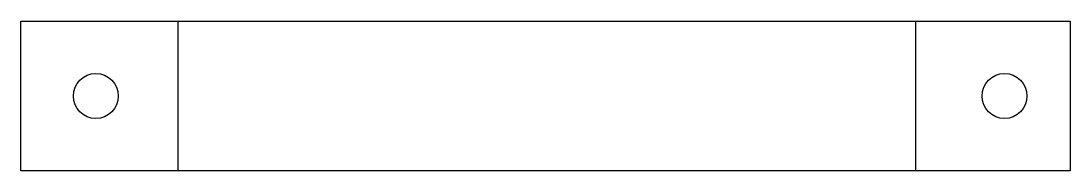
# Model space of a CAD drawing. Header units: millimetres. Extents: x 0 to 140, y 0 to 20.
import ezdxf

# ---------------------------------------------------------------- set-up
doc = ezdxf.new("R2010")
doc.units = ezdxf.units.MM
doc.layers.add('Body_Unfold001_Sketch', color=7, linetype='CONTINUOUS')

msp = doc.modelspace()

# ---------------------------------------------------------------- linework, layer by layer
at = {"layer": 'Body_Unfold001_Sketch'}
for p, q in [((0, 0), (0, 20)), ((0, 20), (20, 20)), ((20, 20), (21.95, 20)), ((20.98, 0), (20.98, 20)), ((21.95, 20), (116.44, 20)), ((116.44, 20), (122.66, 20)), ((119.55, 0), (119.55, 20)), ((122.66, 20), (140.16, 20)), ((140.16, 20), (140.16, 0)), ((20, 0), (0, 0)), ((21.95, 0), (20, 0)), ((116.44, 0), (21.95, 0)), ((122.66, 0), (116.44, 0)), ((140.16, 0), (122.66, 0))]:
    msp.add_line(p, q, dxfattribs=at)
for centre in [(10, 10), (131.4, 10)]:
    msp.add_circle(centre, 3, dxfattribs=at)

doc.saveas('drawing.dxf')
